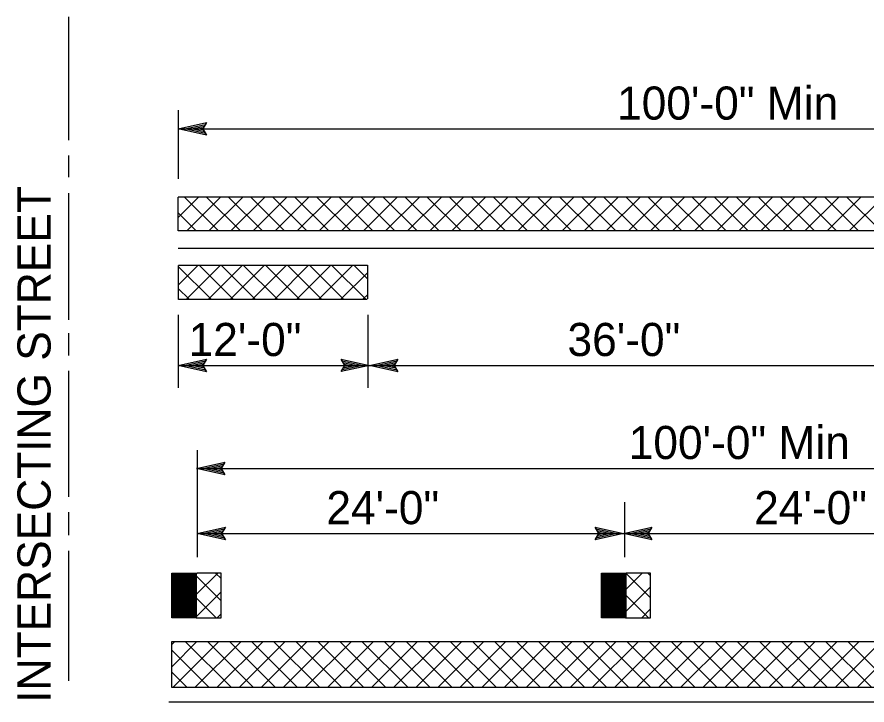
# Model space of a CAD drawing. Extents: x -893 to 867, y -474 to 712.
# Drawn here: x 403.6 to 583.3, y 208 to 353.4 of the extents above; entities that cross this region are included whole.
import ezdxf

# ---------------------------------------------------------------- set-up
doc = ezdxf.new("R2010")
doc.units = 0
for name, color, linetype in [('56 Stage 3 Anno', 7, 'Continuous'), ('57 Undefined', 7, 'Continuous'), ('60 Nongeo Data', 7, 'Continuous')]:
    doc.layers.add(name, color=color, linetype=linetype)

msp = doc.modelspace()

# ---------------------------------------------------------------- linework, layer by layer
at = {"layer": '56 Stage 3 Anno'}
for p, q in [((414.53, 353.37), (414.53, 327.34)), ((437.69, 333.65), (437.69, 319.19)), ((437.69, 329.71), (443.69, 331.04)), ((439.09, 329.71), (443.46, 330.68)), ((443.69, 331.04), (442.89, 329.71)), ((443.69, 331.04), (443.69, 331.04)), ((443.69, 328.37), (437.69, 329.71)), ((437.69, 329.71), (437.69, 329.71)), ((437.69, 329.71), (691.54, 329.71)), ((443.48, 328.72), (439.07, 329.71)), ((440.46, 329.71), (443.28, 330.33)), ((443.24, 329.08), (440.46, 329.71)), ((441.84, 329.71), (443.05, 329.97)), ((443.07, 329.43), (441.84, 329.71)), ((442.89, 329.71), (443.69, 328.37)), ((443.69, 328.37), (443.69, 328.37)), ((414.53, 324.09), (414.53, 319.54)), ((414.53, 316.14), (414.53, 289.37)), ((437.69, 290.41), (437.69, 274.97)), ((477.77, 290.41), (477.77, 274.97)), ((414.53, 286.56), (414.53, 281.83)), ((437.69, 279.74), (443.69, 281.07)), ((439.09, 279.74), (443.46, 280.71)), ((440.46, 279.74), (443.28, 280.36)), ((443.69, 281.07), (442.89, 279.74)), ((443.69, 281.07), (443.69, 281.07)), ((472.93, 279.74), (472.13, 281.08)), ((472.13, 281.08), (472.13, 281.08)), ((472.13, 281.08), (478.13, 279.74)), ((472.93, 279.74), (472.13, 281.08)), ((472.13, 281.08), (472.13, 281.08)), ((472.13, 281.08), (478.13, 279.74)), ((472.34, 280.72), (476.75, 279.74)), ((472.34, 280.72), (476.75, 279.74)), ((472.58, 280.36), (475.36, 279.74)), ((472.58, 280.36), (475.36, 279.74)), ((478.13, 279.74), (484.13, 281.07)), ((478.13, 279.74), (484.13, 281.07)), ((479.52, 279.74), (483.89, 280.71)), ((479.52, 279.74), (483.89, 280.71)), ((480.89, 279.74), (483.71, 280.36)), ((480.89, 279.74), (483.71, 280.36)), ((484.13, 281.07), (483.33, 279.74)), ((484.13, 281.07), (483.33, 279.74)), ((484.13, 281.07), (484.13, 281.07)), ((484.13, 281.07), (484.13, 281.07)), ((414.53, 278.57), (414.53, 251.95)), ((443.69, 278.4), (437.69, 279.74)), ((437.69, 279.74), (437.69, 279.74)), ((437.69, 279.74), (477.77, 279.74)), ((443.48, 278.76), (439.07, 279.74)), ((443.24, 279.12), (440.46, 279.74)), ((441.84, 279.74), (443.05, 280)), ((443.07, 279.46), (441.84, 279.74)), ((442.89, 279.74), (443.69, 278.4)), ((478.13, 279.74), (472.12, 278.41)), ((478.13, 279.74), (472.12, 278.41)), ((472.13, 278.41), (472.93, 279.74)), ((472.13, 278.41), (472.93, 279.74)), ((476.73, 279.74), (472.36, 278.77)), ((476.73, 279.74), (472.36, 278.77)), ((475.36, 279.74), (472.54, 279.12)), ((475.36, 279.74), (472.54, 279.12)), ((472.75, 280.02), (473.98, 279.74)), ((472.75, 280.02), (473.98, 279.74)), ((473.98, 279.74), (472.77, 279.48)), ((473.98, 279.74), (472.77, 279.48)), ((477.77, 279.74), (597.86, 279.74)), ((484.13, 278.4), (478.13, 279.74)), ((478.13, 279.74), (478.13, 279.74)), ((484.13, 278.4), (478.13, 279.74)), ((478.13, 279.74), (478.13, 279.74)), ((478.13, 279.74), (478.13, 279.74)), ((478.13, 279.74), (478.13, 279.74)), ((483.91, 278.76), (479.51, 279.74)), ((483.91, 278.76), (479.51, 279.74)), ((483.67, 279.12), (480.89, 279.74)), ((483.67, 279.12), (480.89, 279.74)), ((482.27, 279.74), (483.48, 280)), ((482.27, 279.74), (483.48, 280)), ((483.5, 279.46), (482.27, 279.74)), ((483.5, 279.46), (482.27, 279.74)), ((483.33, 279.74), (484.13, 278.4)), ((483.33, 279.74), (484.13, 278.4)), ((443.69, 278.4), (443.69, 278.4)), ((472.13, 278.41), (472.13, 278.41)), ((472.13, 278.41), (472.13, 278.41)), ((484.13, 278.4), (484.13, 278.4)), ((484.13, 278.4), (484.13, 278.4)), ((441.66, 261.85), (441.66, 239.2)), ((441.56, 257.97), (447.56, 259.3)), ((442.95, 257.97), (447.33, 258.94)), ((447.56, 259.3), (446.76, 257.97)), ((447.56, 259.3), (447.56, 259.3)), ((447.56, 256.63), (441.56, 257.97)), ((441.56, 257.97), (441.56, 257.97)), ((441.66, 257.97), (692.49, 257.97)), ((447.35, 256.98), (442.94, 257.97)), ((444.33, 257.97), (447.15, 258.59)), ((447.11, 257.34), (444.33, 257.97)), ((445.71, 257.96), (446.92, 258.23)), ((446.94, 257.69), (445.71, 257.96)), ((446.76, 257.97), (447.56, 256.63)), ((447.56, 256.63), (447.56, 256.63)), ((532.02, 250.86), (532.02, 239.2)), ((414.53, 248.7), (414.53, 243.82)), ((441.66, 244.2), (447.66, 245.53)), ((443.06, 244.2), (447.43, 245.17)), ((444.43, 244.2), (447.25, 244.82)), ((445.81, 244.2), (447.02, 244.46)), ((447.66, 245.53), (446.86, 244.2)), ((447.66, 245.53), (447.66, 245.53)), ((526.6, 244.2), (525.8, 245.54)), ((525.8, 245.54), (525.8, 245.54)), ((525.8, 245.54), (531.8, 244.2)), ((526.02, 245.18), (530.42, 244.2)), ((526.25, 244.82), (529.04, 244.2)), ((526.43, 244.48), (527.65, 244.2)), ((531.8, 244.2), (537.8, 245.53)), ((533.19, 244.2), (537.56, 245.17)), ((534.56, 244.2), (537.39, 244.82)), ((535.94, 244.2), (537.15, 244.46)), ((537.8, 245.53), (537, 244.2)), ((537.8, 245.53), (537.8, 245.53)), ((447.66, 242.86), (441.66, 244.2)), ((441.66, 244.2), (441.66, 244.2)), ((441.66, 244.2), (532.02, 244.2)), ((447.45, 243.21), (443.04, 244.2)), ((447.21, 243.57), (444.43, 244.2)), ((447.04, 243.92), (445.81, 244.2)), ((446.86, 244.2), (447.66, 242.86)), ((447.66, 242.86), (447.66, 242.86)), ((531.8, 244.2), (525.8, 242.87)), ((525.8, 242.87), (526.6, 244.2)), ((525.8, 242.87), (525.8, 242.87)), ((530.41, 244.19), (526.03, 243.23)), ((529.04, 244.2), (526.21, 243.57)), ((527.65, 244.2), (526.45, 243.93)), ((531.8, 244.2), (531.8, 244.2)), ((537.8, 242.86), (531.8, 244.2)), ((531.8, 244.2), (531.8, 244.2)), ((532.02, 244.2), (622.51, 244.2)), ((537.58, 243.21), (533.18, 244.2)), ((537.35, 243.57), (534.56, 244.2)), ((537.17, 243.92), (535.94, 244.2)), ((537, 244.2), (537.8, 242.86)), ((537.8, 242.86), (537.8, 242.86)), ((414.53, 240.57), (414.53, 213.06))]:
    msp.add_line(p, q, dxfattribs=at)
at = {"layer": '60 Nongeo Data'}
for p, q in [((437.69, 308.14), (437.69, 315.3)), ((694.55, 315.3), (437.69, 315.3)), ((694.55, 308.14), (437.69, 308.14)), ((437.69, 304.52), (773.91, 304.52)), ((437.74, 293.69), (437.74, 300.88)), ((437.76, 300.9), (477.68, 300.9)), ((477.68, 300.9), (477.68, 293.78)), ((477.65, 293.69), (437.74, 293.69)), ((436.31, 226.39), (436.31, 235.83)), ((436.31, 235.83), (441.66, 235.83)), ((441.51, 235.83), (441.51, 226.39)), ((446.76, 235.83), (441.66, 235.83)), ((446.76, 226.39), (446.76, 235.83)), ((527.17, 226.39), (527.17, 235.83)), ((527.17, 235.83), (532.31, 235.83)), ((532.31, 235.83), (532.31, 226.39)), ((537.52, 235.83), (532.36, 235.83)), ((537.52, 226.39), (537.52, 235.83)), ((441.5, 226.39), (436.31, 226.39)), ((441.5, 226.39), (446.76, 226.39)), ((532.26, 226.39), (527.17, 226.39)), ((532.26, 226.39), (537.52, 226.39)), ((436.31, 211.62), (436.31, 221.36)), ((436.31, 221.36), (695.5, 221.36)), ((436.31, 211.62), (436.31, 221.36)), ((436.31, 221.36), (695.5, 221.36)), ((695.49, 211.62), (436.31, 211.62)), ((695.5, 211.62), (436.31, 211.62)), ((773.91, 208.55), (435.73, 208.55))]:
    msp.add_line(p, q, dxfattribs=at)
for points in [[(437.69, 311), (441.99, 315.3)], [(446.17, 308.14), (439.01, 315.3)], [(439.5, 308.14), (446.66, 315.3)], [(450.84, 308.14), (443.68, 315.3)], [(444.17, 308.14), (451.33, 315.3)], [(455.5, 308.14), (448.34, 315.3)], [(448.83, 308.14), (456, 315.3)], [(460.17, 308.14), (453.01, 315.3)], [(453.5, 308.14), (460.66, 315.3)], [(464.84, 308.14), (457.68, 315.3)], [(458.17, 308.14), (465.33, 315.3)], [(469.5, 308.14), (462.34, 315.3)], [(462.83, 308.14), (470, 315.3)], [(474.17, 308.14), (467.01, 315.3)], [(467.5, 308.14), (474.66, 315.3)], [(478.84, 308.14), (471.68, 315.3)], [(472.17, 308.14), (479.33, 315.3)], [(483.5, 308.14), (476.34, 315.3)], [(476.84, 308.14), (484, 315.3)], [(488.17, 308.14), (481.01, 315.3)], [(481.5, 308.14), (488.66, 315.3)], [(492.84, 308.14), (485.68, 315.3)], [(486.17, 308.14), (493.33, 315.3)], [(497.51, 308.14), (490.34, 315.3)], [(490.84, 308.14), (498, 315.3)], [(502.17, 308.14), (495.01, 315.3)], [(495.5, 308.14), (502.66, 315.3)], [(506.84, 308.14), (499.68, 315.3)], [(500.17, 308.14), (507.33, 315.3)], [(511.51, 308.14), (504.34, 315.3)], [(504.84, 308.14), (512, 315.3)], [(516.17, 308.14), (509.01, 315.3)], [(509.5, 308.14), (516.66, 315.3)], [(520.84, 308.14), (513.68, 315.3)], [(514.17, 308.14), (521.33, 315.3)], [(525.51, 308.14), (518.35, 315.3)], [(518.84, 308.14), (526, 315.3)], [(530.17, 308.14), (523.01, 315.3)], [(523.5, 308.14), (530.67, 315.3)], [(534.84, 308.14), (527.68, 315.3)], [(528.17, 308.14), (535.33, 315.3)], [(539.51, 308.14), (532.35, 315.3)], [(532.84, 308.14), (540, 315.3)], [(544.17, 308.14), (537.01, 315.3)], [(537.51, 308.14), (544.67, 315.3)], [(548.84, 308.14), (541.68, 315.3)], [(542.17, 308.14), (549.33, 315.3)], [(553.51, 308.14), (546.35, 315.3)], [(546.84, 308.14), (554, 315.3)], [(558.18, 308.14), (551.01, 315.3)], [(551.51, 308.14), (558.67, 315.3)], [(562.84, 308.14), (555.68, 315.3)], [(556.17, 308.14), (563.33, 315.3)], [(567.51, 308.14), (560.35, 315.3)], [(560.84, 308.14), (568, 315.3)], [(572.18, 308.14), (565.01, 315.3)], [(565.51, 308.14), (572.67, 315.3)], [(576.84, 308.14), (569.68, 315.3)], [(570.17, 308.14), (577.33, 315.3)], [(581.51, 308.14), (574.35, 315.3)], [(574.84, 308.14), (582, 315.3)], [(586.18, 308.14), (579.02, 315.3)], [(579.51, 308.14), (586.67, 315.3)], [(441.5, 308.14), (437.69, 311.95)], [(437.76, 296.73), (441.93, 300.9)], [(444.57, 293.78), (437.76, 300.6)], [(439.48, 293.78), (446.6, 300.9)], [(449.24, 293.78), (442.12, 300.9)], [(444.15, 293.78), (451.26, 300.9)], [(453.9, 293.78), (446.79, 300.9)], [(448.81, 293.78), (455.93, 300.9)], [(458.57, 293.78), (451.45, 300.9)], [(453.48, 293.78), (460.6, 300.9)], [(463.24, 293.78), (456.12, 300.9)], [(458.15, 293.78), (465.26, 300.9)], [(467.9, 293.78), (460.79, 300.9)], [(462.81, 293.78), (469.93, 300.9)], [(472.57, 293.78), (465.45, 300.9)], [(467.48, 293.78), (474.6, 300.9)], [(477.24, 293.78), (470.12, 300.9)], [(477.68, 298.01), (474.79, 300.9)], [(472.15, 293.78), (477.68, 299.31)], [(439.9, 293.78), (437.76, 295.93)], [(476.81, 293.78), (477.68, 294.65)], [(436.41, 226.39), (436.41, 235.83)], [(436.61, 226.39), (436.61, 235.83)], [(436.81, 226.39), (436.81, 235.83)], [(437.01, 226.39), (437.01, 235.83)], [(437.21, 226.39), (437.21, 235.83)], [(437.41, 226.39), (437.41, 235.83)], [(437.61, 226.39), (437.61, 235.83)], [(437.81, 226.39), (437.81, 235.83)], [(438.01, 226.39), (438.01, 235.83)], [(438.21, 226.39), (438.21, 235.83)], [(438.41, 226.39), (438.41, 235.83)], [(438.61, 226.39), (438.61, 235.83)], [(438.81, 226.39), (438.81, 235.83)], [(439.01, 226.39), (439.01, 235.83)], [(439.21, 226.39), (439.21, 235.83)], [(439.41, 226.39), (439.41, 235.83)], [(439.61, 226.39), (439.61, 235.83)], [(439.81, 226.39), (439.81, 235.83)], [(440.01, 226.39), (440.01, 235.83)], [(440.21, 226.39), (440.21, 235.83)], [(440.41, 226.39), (440.41, 235.83)], [(440.61, 226.39), (440.61, 235.83)], [(440.81, 226.39), (440.81, 235.83)], [(441.01, 226.39), (441.01, 235.83)], [(441.21, 226.39), (441.21, 235.83)], [(441.41, 226.39), (441.41, 235.83)], [(441.51, 231.28), (446.06, 235.83)], [(446.76, 234.66), (445.59, 235.83)], [(527.36, 226.39), (527.36, 235.83)], [(527.56, 226.39), (527.56, 235.83)], [(527.76, 226.39), (527.76, 235.83)], [(527.96, 226.39), (527.96, 235.83)], [(528.16, 226.39), (528.16, 235.83)], [(528.36, 226.39), (528.36, 235.83)], [(528.56, 226.39), (528.56, 235.83)], [(528.76, 226.39), (528.76, 235.83)], [(528.96, 226.39), (528.96, 235.83)], [(529.16, 226.39), (529.16, 235.83)], [(529.36, 226.39), (529.36, 235.83)], [(529.56, 226.39), (529.56, 235.83)], [(529.76, 226.39), (529.76, 235.83)], [(529.96, 226.39), (529.96, 235.83)], [(530.16, 226.39), (530.16, 235.83)], [(530.36, 226.39), (530.36, 235.83)], [(530.56, 226.39), (530.56, 235.83)], [(530.76, 226.39), (530.76, 235.83)], [(530.96, 226.39), (530.96, 235.83)], [(531.16, 226.39), (531.16, 235.83)], [(531.36, 226.39), (531.36, 235.83)], [(531.56, 226.39), (531.56, 235.83)], [(531.76, 226.39), (531.76, 235.83)], [(531.96, 226.39), (531.96, 235.83)], [(532.16, 226.39), (532.16, 235.83)], [(537.52, 230.63), (532.31, 235.84)], [(532.31, 232.39), (535.75, 235.83)], [(537.52, 235.29), (536.98, 235.83)], [(446.76, 229.99), (441.51, 235.25)], [(441.51, 226.61), (446.76, 231.87)], [(532.31, 227.72), (537.52, 232.93)], [(445.7, 226.39), (441.51, 230.58)], [(537.09, 226.39), (532.31, 231.17)], [(535.65, 226.39), (537.52, 228.26)], [(445.95, 226.39), (446.76, 227.21)], [(532.42, 226.39), (532.31, 226.5)], [(436.31, 216.05), (441.62, 221.36)], [(436.31, 220.72), (436.95, 221.36)], [(436.55, 211.62), (446.29, 221.36)], [(448.93, 211.62), (439.19, 221.36)], [(441.22, 211.62), (450.96, 221.36)], [(453.6, 211.62), (443.86, 221.36)], [(445.88, 211.62), (455.62, 221.36)], [(458.26, 211.62), (448.53, 221.36)], [(450.55, 211.62), (460.29, 221.36)], [(462.93, 211.62), (453.19, 221.36)], [(455.22, 211.62), (464.96, 221.36)], [(467.6, 211.62), (457.86, 221.36)], [(459.89, 211.62), (469.62, 221.36)], [(472.26, 211.62), (462.53, 221.36)], [(464.55, 211.62), (474.29, 221.36)], [(476.93, 211.62), (467.19, 221.36)], [(469.22, 211.62), (478.96, 221.36)], [(481.6, 211.62), (471.86, 221.36)], [(473.89, 211.62), (483.62, 221.36)], [(486.26, 211.62), (476.53, 221.36)], [(478.55, 211.62), (488.29, 221.36)], [(490.93, 211.62), (481.19, 221.36)], [(483.22, 211.62), (492.96, 221.36)], [(495.6, 211.62), (485.86, 221.36)], [(487.89, 211.62), (497.62, 221.36)], [(500.27, 211.62), (490.53, 221.36)], [(492.55, 211.62), (502.29, 221.36)], [(504.93, 211.62), (495.19, 221.36)], [(497.22, 211.62), (506.96, 221.36)], [(509.6, 211.62), (499.86, 221.36)], [(501.89, 211.62), (511.62, 221.36)], [(514.27, 211.62), (504.53, 221.36)], [(506.55, 211.62), (516.29, 221.36)], [(518.93, 211.62), (509.2, 221.36)], [(511.22, 211.62), (520.96, 221.36)], [(523.6, 211.62), (513.86, 221.36)], [(515.89, 211.62), (525.63, 221.36)], [(528.27, 211.62), (518.53, 221.36)], [(520.55, 211.62), (530.29, 221.36)], [(532.93, 211.62), (523.2, 221.36)], [(525.22, 211.62), (534.96, 221.36)], [(537.6, 211.62), (527.86, 221.36)], [(529.89, 211.62), (539.63, 221.36)], [(542.27, 211.62), (532.53, 221.36)], [(534.56, 211.62), (544.29, 221.36)], [(546.93, 211.62), (537.2, 221.36)], [(539.22, 211.62), (548.96, 221.36)], [(551.6, 211.62), (541.86, 221.36)], [(543.89, 211.62), (553.63, 221.36)], [(556.27, 211.62), (546.53, 221.36)], [(548.56, 211.62), (558.29, 221.36)], [(560.93, 211.62), (551.2, 221.36)], [(553.22, 211.62), (562.96, 221.36)], [(565.6, 211.62), (555.86, 221.36)], [(557.89, 211.62), (567.63, 221.36)], [(570.27, 211.62), (560.53, 221.36)], [(562.56, 211.62), (572.29, 221.36)], [(574.94, 211.62), (565.2, 221.36)], [(567.22, 211.62), (576.96, 221.36)], [(579.6, 211.62), (569.86, 221.36)], [(571.89, 211.62), (581.63, 221.36)], [(584.27, 211.62), (574.53, 221.36)], [(576.56, 211.62), (586.3, 221.36)], [(588.94, 211.62), (579.2, 221.36)], [(581.22, 211.62), (590.96, 221.36)], [(444.26, 211.62), (436.31, 219.57)], [(439.6, 211.62), (436.31, 214.91)]]:
    msp.add_lwpolyline(points, dxfattribs=at)

# ---------------------------------------------------------------- texts
at = {"layer": '57 Undefined'}
for s, p in [('100\'-0" Min', (530.45, 331.68)), ('12\'-0"', (439.89, 281.71)), ('36\'-0"', (519.97, 281.71)), ('100\'-0" Min', (532.91, 259.94)), ('24\'-0"', (469, 246.17)), ('24\'-0"', (559.43, 246.17))]:
    msp.add_text(s, height=7, dxfattribs=at).set_placement(p)
msp.add_text('CENTERLINE INTERSECTING STREET', height=7, rotation=90, dxfattribs=at).set_placement((410.71, 146.53))

doc.saveas('drawing.dxf')
